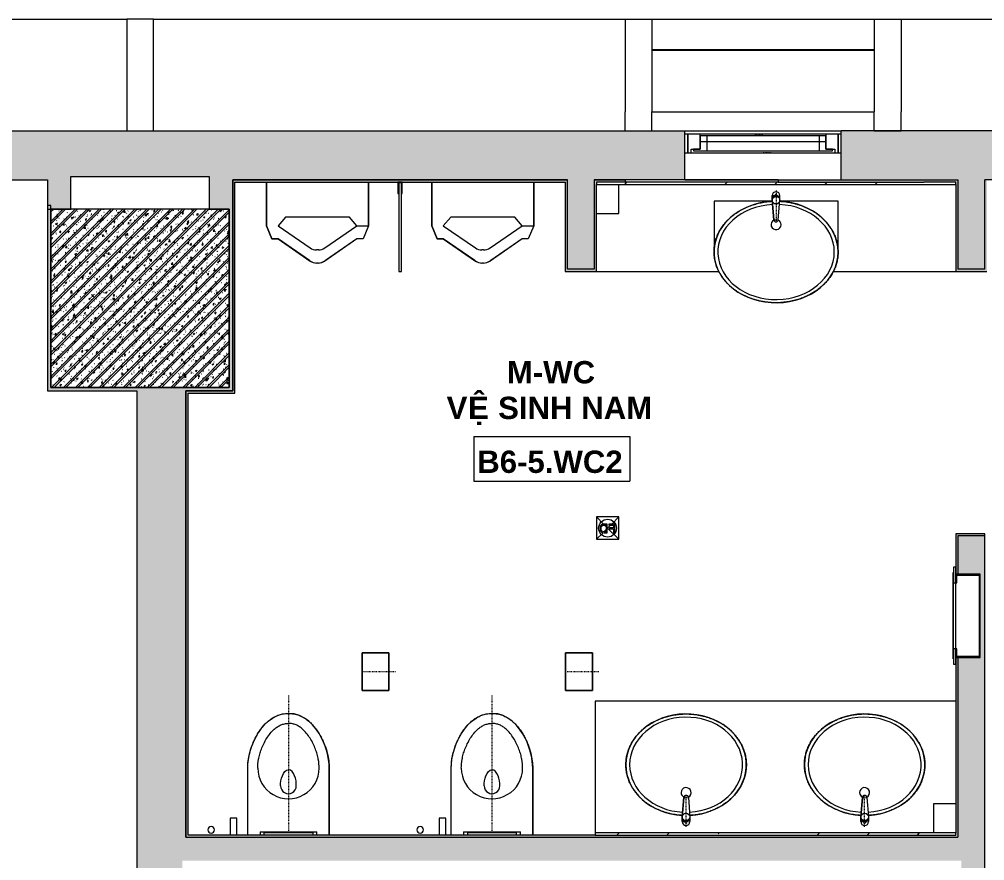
# Model space of a CAD drawing. Header units: millimetres. Extents: x -34669 to 32595, y 16058 to 152521.
# Drawn here: x -10731 to -6405, y 71727 to 75497 of the extents above; entities that cross this region are included whole.
import ezdxf

# ---------------------------------------------------------------- set-up
doc = ezdxf.new("R2010")
doc.units = ezdxf.units.MM
doc.linetypes.add('Dash', pattern=[6.35, 3.175, -3.175])
for name, color, linetype, lineweight in [('A-AREA-IDEN', 2, 'Continuous', 9), ('A-DETL-MBND', 5, 'Continuous', 5), ('A-GLAZ', 151, 'Continuous', 5), ('A-GLAZ-CURT', 52, 'Continuous', 5), ('A-GLAZ-CWMG', 51, 'Continuous', 5), ('A-GLAZ-HDLN', 1, 'Dash', 5), ('A-WALL', 113, 'Continuous', 5), ('A-WALL-PATT', 111, 'Continuous', 5), ('P-SANR-FIXT', 6, 'Continuous', 5), ('P-SANR-FIXT-HDLN', 131, 'Dash', 5), ('Q-SPCQ', 91, 'Continuous', 5), ('S-COLS', 52, 'Continuous', 5)]:
    doc.layers.add(name, color=color, linetype=linetype, lineweight=lineweight)
doc.styles.add('Arial_B', font='arialbd.ttf', dxfattribs={"height": 100})
doc.styles.add('Arial_B_1', font='arialbd.ttf', dxfattribs={"height": 100})

# ---------------------------------------------------------------- blocks, each defined once
blk = doc.blocks.new('VGU_CLUSTER_W1B - W2B - W3B - VGU_CLUSTER_W3B-8562587-5th Traffic Floor Plan - Pedestrian')
at = {"layer": 'A-GLAZ', "lineweight": 9}
for p, q in [((-337, 95), (-350, 95)), ((-337, 95), (-337, 12)), ((-281, 95), (-337, 95)), ((-337, 12), (-337, 95)), ((-281, 28), (-281, 95)), ((-281, 88), (-281, 28)), ((-251, 88), (-281, 88)), ((281, 88), (-281, 88)), ((-281, 88), (-281, 63)), ((-251, 21), (-251, 88)), ((281, 88), (251, 88)), ((251, 88), (251, 21)), ((337, 95), (281, 95)), ((281, 95), (281, 28)), ((281, 28), (281, 88)), ((281, 63), (281, 88)), ((337, 12), (337, 95)), ((350, 95), (337, 95)), ((337, 95), (337, 12)), ((-281, 63), (281, 63)), ((-350, 12), (-337, 12)), ((-337, 12), (-322, 12)), ((-322, 12), (-322, 28)), ((-322, 28), (-281, 28)), ((-281, 28), (-311, 28)), ((-311, 28), (-311, 21)), ((-311, 21), (-251, 21)), ((251, 21), (311, 21)), ((311, 28), (281, 28)), ((281, 28), (322, 28)), ((311, 21), (311, 28)), ((322, 28), (322, 12)), ((322, 12), (337, 12)), ((337, 12), (350, 12))]:
    blk.add_line(p, q, dxfattribs=at)
at = {"layer": 'A-GLAZ'}
for p, q in [((281, 95), (-281, 95)), ((-322, 12), (322, 12)), ((-251, 21), (251, 21))]:
    blk.add_line(p, q, dxfattribs=at)
at = {"layer": 'A-GLAZ-HDLN'}
for p, q in [((-36.1, 95), (0, 95)), ((36.1, 95), (0, 95)), ((-36.1, 12), (0, 12)), ((36.1, 12), (0, 12))]:
    blk.add_line(p, q, dxfattribs=at)
blk = doc.blocks.new('TOILET PAPER DISPENSER - DS708PAS-8196662-5th Traffic Floor Plan - Pedestrian')
at = {"layer": 'P-SANR-FIXT', "color": 7}
for p, q in [((85, 0), (-85, 0)), ((-85, 0), (-85, -120)), ((-85, -120), (-85, 0)), ((-85, 0), (85, 0)), ((85, -120), (85, 0)), ((85, 0), (85, -120)), ((-85, -120), (85, -120)), ((85, -120), (-85, -120))]:
    blk.add_line(p, q, dxfattribs=at)
at = {"layer": 'P-SANR-FIXT-HDLN', "color": 7}
blk.add_line((0, 0), (0, -150), dxfattribs=at)
blk = doc.blocks.new('TWOG_Plumbing Accessory Bidet Spray-GEN-UN - THX20NBPIV-8528021-5th Traffic Floor Plan - Pedestrian')
at = {"layer": 'P-SANR-FIXT', "color": 7}
for p, q in [((-15, 75), (-15, 0)), ((15, 75), (-15, 75)), ((15, 0), (15, 75))]:
    blk.add_line(p, q, dxfattribs=at)
for start, end in [(0, 180), (180, 360)]:
    blk.add_arc((-100, 23.4), 15, start, end, dxfattribs=at)
blk = doc.blocks.new('TOTO-WC-WH - TOILET-8528018-5th Traffic Floor Plan - Pedestrian')
at = {"layer": 'P-SANR-FIXT', "color": 7}
for p, q in [((-182.5, -300), (-182.5, 0)), ((-182.5, 0), (-182.5, -300)), ((-127.5, 0), (-127.5, -15)), ((127.5, -15), (-127.5, -15)), ((127.5, -15), (127.5, 0)), ((182.5, 0), (182.5, -300)), ((182.5, 0), (182.5, -300))]:
    blk.add_line(p, q, dxfattribs=at)
for centre, radius in [((0, -300), 137.5), ((0, -220.2), 35)]:
    blk.add_arc(centre, radius, 360, 180, dxfattribs=at)
for points, knots in [([(-35, -220.2), (-36, -233.8), (-30.7, -267.6), (-12.3, -292), (0, -292)], [0, 0, 0, 0, 0.0856719, 0.1699366, 0.1699366, 0.1699366, 0.1699366]), ([(35, -220.2), (36, -233.8), (30.7, -267.6), (12.3, -292), (0, -292)], [0, 0, 0, 0, 0.0856719, 0.1699366, 0.1699366, 0.1699366, 0.1699366]), ([(0, -545), (-8.6, -544.9), (-25, -543.5), (-43.9, -538), (-58, -531.9), (-68.1, -526.5), (-77.7, -520.3), (-89.9, -511.2), (-104, -498.3), (-119, -481), (-132.3, -462.4), (-143.9, -443.1), (-153.7, -423.7), (-164.7, -398.1), (-174.6, -366.9), (-181.2, -331.6), (-182.5, -310.1), (-182.5, -300)], [-1, -1, -1, -1, -0.9375, -0.875, -0.84375, -0.8125, -0.78125, -0.75, -0.6875, -0.625, -0.5625, -0.5, -0.4375, -0.375, -0.25, -0.125, 0, 0, 0, 0]), ([(-182.5, -300), (-182.5, -338.1), (-163, -438.6), (-72.5, -545), (0, -545)], [0, 0, 0, 0, 0.3064, 0.6503698, 0.6503698, 0.6503698, 0.6503698]), ([(-137.5, -300), (-137.5, -311.9), (-135.8, -332), (-129, -361.7), (-121.4, -385), (-111, -409.1), (-97.6, -433.6), (-81.6, -456.1), (-65.1, -473.5), (-49.1, -485.8), (-34, -493.8), (-18.1, -498.8), (-6.3, -500), (0, -500)], [0, 0, 0, 0, 0.118249, 0.1773736, 0.2364981, 0.2956226, 0.3547471, 0.4138717, 0.4729962, 0.5173396, 0.561683, 0.6060264, 0.6503698, 0.6503698, 0.6503698, 0.6503698]), ([(182.5, -300), (182.5, -310.1), (181.2, -331.6), (174.6, -366.9), (164.7, -398.1), (153.7, -423.7), (143.9, -443.1), (132.3, -462.4), (119, -481), (104, -498.3), (89.9, -511.2), (77.7, -520.3), (68.1, -526.5), (58, -531.9), (43.9, -538), (25, -543.5), (8.6, -544.9), (0, -545)], [-1, -1, -1, -1, -0.875, -0.75, -0.625, -0.5625, -0.5, -0.4375, -0.375, -0.3125, -0.25, -0.21875, -0.1875, -0.15625, -0.125, -0.0625, 0, 0, 0, 0]), ([(137.5, -300), (137.5, -311.9), (135.8, -332), (129, -361.7), (121.4, -385), (111, -409.1), (97.6, -433.6), (81.6, -456.1), (65.1, -473.5), (49.1, -485.8), (34, -493.8), (18.1, -498.8), (6.3, -500), (0, -500)], [0, 0, 0, 0, 0.118249, 0.1773736, 0.2364981, 0.2956226, 0.3547471, 0.4138717, 0.4729962, 0.5173396, 0.561683, 0.6060264, 0.6503698, 0.6503698, 0.6503698, 0.6503698]), ([(182.5, -300), (182.5, -338.1), (163, -438.6), (72.5, -545), (0, -545)], [0, 0, 0, 0, 0.3064, 0.6503698, 0.6503698, 0.6503698, 0.6503698])]:
    blk.add_open_spline(points, degree=3, knots=knots, dxfattribs=at)
at = {"layer": 'P-SANR-FIXT-HDLN', "color": 7}
blk.add_line((0, -625), (0, -11), dxfattribs=at)
blk = doc.blocks.new('TWOG_Plumbing Accessory Bidet Spray-GEN-UN - THX20NBPIV-V14-5th Traffic Floor Plan - Pedestrian')
at = {"layer": 'P-SANR-FIXT', "color": 7}
for p, q in [((-15, 75), (-15, 0)), ((15, 75), (-15, 75)), ((15, 0), (15, 75))]:
    blk.add_line(p, q, dxfattribs=at)
for start, end in [(0, 180), (180, 360)]:
    blk.add_arc((-100, 23.4), 15, start, end, dxfattribs=at)
blk = doc.blocks.new('TOTO-WC-WH - TOILET-V15-5th Traffic Floor Plan - Pedestrian')
at = {"layer": 'P-SANR-FIXT', "color": 7}
for p, q in [((-182.5, -300), (-182.5, 0)), ((-182.5, 0), (-182.5, -300)), ((-127.5, 0), (-127.5, -15)), ((127.5, -15), (-127.5, -15)), ((127.5, -15), (127.5, 0)), ((182.5, 0), (182.5, -300)), ((182.5, 0), (182.5, -300))]:
    blk.add_line(p, q, dxfattribs=at)
for centre, radius in [((0, -300), 137.5), ((0, -220.2), 35)]:
    blk.add_arc(centre, radius, 360, 180, dxfattribs=at)
for points, knots in [([(-35, -220.2), (-36, -233.8), (-30.7, -267.6), (-12.3, -292), (0, -292)], [0, 0, 0, 0, 0.0856719, 0.1699366, 0.1699366, 0.1699366, 0.1699366]), ([(35, -220.2), (36, -233.8), (30.7, -267.6), (12.3, -292), (0, -292)], [0, 0, 0, 0, 0.0856719, 0.1699366, 0.1699366, 0.1699366, 0.1699366]), ([(0, -545), (-8.6, -544.9), (-25, -543.5), (-43.9, -538), (-58, -531.9), (-68.1, -526.5), (-77.7, -520.3), (-89.9, -511.2), (-104, -498.3), (-119, -481), (-132.3, -462.4), (-143.9, -443.1), (-153.7, -423.7), (-164.7, -398.1), (-174.6, -366.9), (-181.2, -331.6), (-182.5, -310.1), (-182.5, -300)], [-1, -1, -1, -1, -0.9375, -0.875, -0.84375, -0.8125, -0.78125, -0.75, -0.6875, -0.625, -0.5625, -0.5, -0.4375, -0.375, -0.25, -0.125, 0, 0, 0, 0]), ([(-182.5, -300), (-182.5, -338.1), (-163, -438.6), (-72.5, -545), (0, -545)], [0, 0, 0, 0, 0.3064, 0.6503698, 0.6503698, 0.6503698, 0.6503698]), ([(-137.5, -300), (-137.5, -311.9), (-135.8, -332), (-129, -361.7), (-121.4, -385), (-111, -409.1), (-97.6, -433.6), (-81.6, -456.1), (-65.1, -473.5), (-49.1, -485.8), (-34, -493.8), (-18.1, -498.8), (-6.3, -500), (0, -500)], [0, 0, 0, 0, 0.118249, 0.1773736, 0.2364981, 0.2956226, 0.3547471, 0.4138717, 0.4729962, 0.5173396, 0.561683, 0.6060264, 0.6503698, 0.6503698, 0.6503698, 0.6503698]), ([(182.5, -300), (182.5, -310.1), (181.2, -331.6), (174.6, -366.9), (164.7, -398.1), (153.7, -423.7), (143.9, -443.1), (132.3, -462.4), (119, -481), (104, -498.3), (89.9, -511.2), (77.7, -520.3), (68.1, -526.5), (58, -531.9), (43.9, -538), (25, -543.5), (8.6, -544.9), (0, -545)], [-1, -1, -1, -1, -0.875, -0.75, -0.625, -0.5625, -0.5, -0.4375, -0.375, -0.3125, -0.25, -0.21875, -0.1875, -0.15625, -0.125, -0.0625, 0, 0, 0, 0]), ([(137.5, -300), (137.5, -311.9), (135.8, -332), (129, -361.7), (121.4, -385), (111, -409.1), (97.6, -433.6), (81.6, -456.1), (65.1, -473.5), (49.1, -485.8), (34, -493.8), (18.1, -498.8), (6.3, -500), (0, -500)], [0, 0, 0, 0, 0.118249, 0.1773736, 0.2364981, 0.2956226, 0.3547471, 0.4138717, 0.4729962, 0.5173396, 0.561683, 0.6060264, 0.6503698, 0.6503698, 0.6503698, 0.6503698]), ([(182.5, -300), (182.5, -338.1), (163, -438.6), (72.5, -545), (0, -545)], [0, 0, 0, 0, 0.3064, 0.6503698, 0.6503698, 0.6503698, 0.6503698])]:
    blk.add_open_spline(points, degree=3, knots=knots, dxfattribs=at)
at = {"layer": 'P-SANR-FIXT-HDLN', "color": 7}
blk.add_line((0, -625), (0, -11), dxfattribs=at)
blk = doc.blocks.new('LAVABOR COUNTER2 - COUNTER TOP 2-9917174-5th Traffic Floor Plan - Pedestrian')
at = {"layer": 'P-SANR-FIXT', "color": 7}
for p, q in [((808, 600), (-808, 600)), ((-808, 600), (-808, 10))]:
    blk.add_line(p, q, dxfattribs=at)
blk = doc.blocks.new('LAVABOR BASIN - LAVABOR BASIN-11884299-5th Traffic Floor Plan - Pedestrian')
at = {"layer": 'P-SANR-FIXT', "color": 7}
for start, end in [(295.9753, 180), (180, 243.6978)]:
    blk.add_arc((0, 190), 22.5, start, end, dxfattribs=at)
for major_axis, ratio, start_param, end_param in [((270, 0), 0.842593, 4.77385, 9.424778), ((253, 0), 0.841897, 4.77344, 9.424778), ((270, 0), 0.842593, 3.141593, 4.650928), ((253, 0), 0.841897, 3.141593, 4.649557)]:
    blk.add_ellipse((0, 315), major_axis=major_axis, ratio=ratio, start_param=start_param, end_param=end_param, dxfattribs=at)
for points, knots in [([(-270, 315), (-270, 322), (-269.2, 336), (-265.8, 356.6), (-260.2, 376.8), (-252.4, 396.7), (-242.5, 415.7), (-232.5, 431), (-223.6, 442.7), (-214.1, 454), (-200.9, 467.4), (-186.4, 479.9), (-174.1, 489), (-161.2, 497.7), (-144.2, 507.7), (-122.8, 517.9), (-103.9, 525.2), (-88.4, 530), (-72.9, 534.2), (-56.8, 537.6), (-40.4, 540), (-27.7, 541.4), (-14.2, 542.3), (0, 542.6), (14.2, 542.3), (28.2, 541.4), (42.2, 539.8), (56.2, 537.6), (70, 534.8), (83.5, 531.5), (96.7, 527.5), (109.9, 522.9), (122.7, 517.8), (135.1, 512.1), (147.1, 505.9), (158.8, 499.1), (170, 491.8), (180.7, 484.1), (191, 476), (200.7, 467.3), (210, 458.2), (218.5, 448.8), (226.5, 439), (233.9, 428.8), (240.7, 418.3), (246.8, 407.6), (252.2, 396.6), (256.9, 385.3), (260.9, 373.9), (265.3, 358.5), (269, 339), (270, 323.1), (270, 315)], [-1, -1, -1, -1, -0.970833, -0.941667, -0.9125, -0.883333, -0.854167, -0.825, -0.810417, -0.795833, -0.766667, -0.7375, -0.722917, -0.708333, -0.679167, -0.65, -0.620833, -0.60625, -0.591667, -0.5625, -0.547917, -0.533333, -0.516667, -0.5, -0.483333, -0.466667, -0.45, -0.433333, -0.416667, -0.4, -0.383333, -0.366667, -0.35, -0.333333, -0.316667, -0.3, -0.283333, -0.266667, -0.25, -0.233333, -0.216667, -0.2, -0.183333, -0.166667, -0.15, -0.133333, -0.116667, -0.1, -0.083333, -0.066667, -0.033333, 0, 0, 0, 0]), ([(-16.6, 87.9), (-20.5, 88.1), (-29.1, 88.7), (-42.2, 90.2), (-56.2, 92.4), (-70, 95.2), (-83.5, 98.5), (-96.7, 102.5), (-109.9, 107.1), (-122.7, 112.2), (-135.1, 117.9), (-147.1, 124.1), (-158.8, 130.9), (-170, 138.2), (-180.7, 145.9), (-191, 154), (-200.7, 162.7), (-210, 171.8), (-218.5, 181.2), (-226.5, 191), (-233.9, 201.2), (-240.7, 211.7), (-246.8, 222.4), (-252.2, 233.4), (-256.9, 244.7), (-260.9, 256.1), (-265.3, 271.5), (-269, 291), (-270, 306.9), (-270, 315)], [-0.4804075, -0.4804075, -0.4804075, -0.4804075, -0.4666667, -0.45, -0.4333333, -0.4166667, -0.4, -0.3833333, -0.3666667, -0.35, -0.3333333, -0.3166667, -0.3, -0.2833333, -0.2666667, -0.25, -0.2333333, -0.2166667, -0.2, -0.1833333, -0.1666667, -0.15, -0.1333333, -0.1166667, -0.1, -0.0833333, -0.0666667, -0.0333333, 0, 0, 0, 0]), ([(270, 315), (270, 308), (269.2, 294), (265.8, 273.4), (260.2, 253.2), (252.4, 233.3), (242.5, 214.3), (232.5, 199), (223.6, 187.3), (214.1, 176), (200.9, 162.6), (186.4, 150.1), (174.1, 141), (161.2, 132.3), (144.2, 122.3), (122.8, 112.1), (103.9, 104.8), (88.4, 100), (72.9, 95.8), (56.8, 92.4), (40.4, 90), (28.5, 88.7), (20.5, 88.1), (16.6, 87.9)], [-1, -1, -1, -1, -0.9708333, -0.9416667, -0.9125, -0.8833333, -0.8541667, -0.825, -0.8104167, -0.7958333, -0.7666667, -0.7375, -0.7229167, -0.7083333, -0.6791667, -0.65, -0.6208333, -0.60625, -0.5916667, -0.5625, -0.5479167, -0.5333333, -0.5195925, -0.5195925, -0.5195925, -0.5195925])]:
    blk.add_open_spline(points, degree=3, knots=knots, dxfattribs=at)
blk = doc.blocks.new('Floor Drain-2D _SWA_ - FD-100-11894176-5th Traffic Floor Plan - Pedestrian')
at = {"layer": 'P-SANR-FIXT', "color": 7}
for p, q in [((1.4, -1.4), (-50, 50)), ((50, 50), (-50, 50)), ((-50, 50), (-50, -50)), ((20.3, 20.3), (50, 50)), ((50, -50), (50, 50)), ((-31.8, 20.8), (-31.8, -18.6)), ((-26.9, 20.8), (-31.8, 20.8)), ((-26.9, 2.9), (-26.9, 20.8)), ((-8.5, 2.9), (-26.9, 2.9)), ((-13.7, -13.7), (1.4, 1.4)), ((-8.5, -2), (-8.5, 2.9)), ((1.4, 20.8), (1.4, -18.6)), ((15.6, 20.8), (1.4, 20.8)), ((6.3, 15.8), (15, 15.8)), ((6.3, -13.7), (6.3, 15.8)), ((6.3, 6.3), (15.7, 15.7)), ((15, 15.8), (21.4, 15.1)), ((22, 20.1), (15.6, 20.8)), ((21.4, 15.1), (25, 13.1)), ((26.7, 18.1), (22, 20.1)), ((25, 13.1), (28, 8.2)), ((30.3, 14.5), (26.7, 18.1)), ((29.1, 0.8), (27, -8.6)), ((28, 8.2), (29.1, 0.8)), ((33, 8.8), (30.3, 14.5)), ((32.5, -8.5), (34, 0.8)), ((34, 0.8), (33, 8.8)), ((-50, -50), (-18.6, -18.6)), ((-31.8, -18.6), (-5.4, -18.6)), ((-26.9, -13.7), (-26.9, -2)), ((-26.9, -2), (-8.5, -2)), ((-5.4, -13.7), (-26.9, -13.7)), ((-5.4, -18.6), (-5.4, -13.7)), ((1.4, -18.6), (15, -18.6)), ((13.7, -13.7), (6.3, -6.3)), ((14.9, -13.7), (6.3, -13.7)), ((21.9, -12.9), (14.9, -13.7)), ((15, -18.6), (22, -18.1)), ((50, -50), (18.4, -18.4)), ((27, -8.6), (21.9, -12.9)), ((22, -18.1), (27.8, -15.2)), ((27.8, -15.2), (32.5, -8.5)), ((-50, -50), (50, -50))]:
    blk.add_line(p, q, dxfattribs=at)
blk.add_circle((0, 0), 40, dxfattribs=at)
blk = doc.blocks.new('LAVABOR COUNTER2 - COUNTER TOP 400-9917175-5th Traffic Floor Plan - Pedestrian')
at = {"layer": 'P-SANR-FIXT', "color": 7}
for p, q in [((-256, 400), (-805, 400)), ((805, 400), (256, 400))]:
    blk.add_line(p, q, dxfattribs=at)
blk = doc.blocks.new('LAVABOR BASIN-SEMI - LAVABOR BASIN - SEMI-11886328-5th Traffic Floor Plan - Pedestrian')
at = {"layer": 'P-SANR-FIXT', "color": 7}
for p, q in [((-278, 312.5), (-278, 85)), ((278, 85), (278, 312.5)), ((-278, 85), (-16.9, 85)), ((16.9, 85), (278, 85))]:
    blk.add_line(p, q, dxfattribs=at)
for start, end in [(296.2993, 180), (180, 244.022)]:
    blk.add_arc((0, 190), 22.5, start, end, dxfattribs=at)
for major_axis, ratio, start_param, end_param in [((278, 0), 0.818345, 4.772833, 9.424778), ((261, 0), 0.816092, 4.772382, 9.424778), ((278, 0), 0.818345, 3.141593, 4.651945), ((261, 0), 0.816092, 3.141593, 4.65238)]:
    blk.add_ellipse((0, 312.5), major_axis=major_axis, ratio=ratio, start_param=start_param, end_param=end_param, dxfattribs=at)
for points, knots in [([(-278, 312.5), (-278, 319.5), (-277.2, 333.5), (-273.7, 354.1), (-268, 374.3), (-259.9, 394.2), (-249.7, 413.2), (-239.4, 428.5), (-230.2, 440.2), (-220.4, 451.5), (-206.9, 464.9), (-191.9, 477.4), (-179.3, 486.5), (-166, 495.2), (-148.5, 505.2), (-126.5, 515.4), (-107, 522.7), (-91.1, 527.5), (-75, 531.7), (-58.4, 535.1), (-41.6, 537.5), (-28.5, 538.9), (-14.6, 539.8), (0, 540.1), (14.6, 539.8), (29.1, 538.9), (43.4, 537.3), (57.8, 535.1), (72, 532.3), (85.9, 529), (99.6, 525), (113.1, 520.4), (126.3, 515.3), (139.1, 509.6), (151.4, 503.4), (163.5, 496.6), (175.1, 489.3), (186.1, 481.6), (196.6, 473.5), (206.7, 464.8), (216.2, 455.7), (225, 446.3), (233.2, 436.5), (240.9, 426.3), (247.8, 415.8), (254.1, 405.1), (259.6, 394.1), (264.5, 382.8), (268.7, 371.4), (273.2, 356), (276.9, 336.5), (278, 320.6), (278, 312.5)], [-1, -1, -1, -1, -0.970833, -0.941667, -0.9125, -0.883333, -0.854167, -0.825, -0.810417, -0.795833, -0.766667, -0.7375, -0.722917, -0.708333, -0.679167, -0.65, -0.620833, -0.60625, -0.591667, -0.5625, -0.547917, -0.533333, -0.516667, -0.5, -0.483333, -0.466667, -0.45, -0.433333, -0.416667, -0.4, -0.383333, -0.366667, -0.35, -0.333333, -0.316667, -0.3, -0.283333, -0.266667, -0.25, -0.233333, -0.216667, -0.2, -0.183333, -0.166667, -0.15, -0.133333, -0.116667, -0.1, -0.083333, -0.066667, -0.033333, 0, 0, 0, 0]), ([(-16.9, 85.4), (-20.9, 85.6), (-29.8, 86.2), (-43.4, 87.7), (-57.8, 89.9), (-72, 92.7), (-85.9, 96), (-99.6, 100), (-113.1, 104.6), (-126.3, 109.7), (-139.1, 115.4), (-151.4, 121.6), (-163.5, 128.4), (-175.1, 135.7), (-186.1, 143.4), (-196.6, 151.5), (-206.7, 160.2), (-216.2, 169.3), (-225, 178.7), (-233.2, 188.5), (-240.9, 198.7), (-247.8, 209.2), (-254.1, 219.9), (-259.6, 230.9), (-264.5, 242.2), (-268.7, 253.6), (-273.2, 269), (-276.9, 288.5), (-278, 304.4), (-278, 312.5)], [-0.4807325, -0.4807325, -0.4807325, -0.4807325, -0.4666667, -0.45, -0.4333333, -0.4166667, -0.4, -0.3833333, -0.3666667, -0.35, -0.3333333, -0.3166667, -0.3, -0.2833333, -0.2666667, -0.25, -0.2333333, -0.2166667, -0.2, -0.1833333, -0.1666667, -0.15, -0.1333333, -0.1166667, -0.1, -0.0833333, -0.0666667, -0.0333333, 0, 0, 0, 0]), ([(278, 312.5), (278, 305.5), (277.2, 291.5), (273.7, 270.9), (268, 250.7), (259.9, 230.8), (249.7, 211.8), (239.4, 196.5), (230.2, 184.8), (220.4, 173.5), (206.9, 160.1), (191.9, 147.6), (179.3, 138.5), (166, 129.8), (148.5, 119.8), (126.5, 109.6), (107, 102.3), (91.1, 97.5), (75, 93.3), (58.4, 89.9), (41.6, 87.5), (29.2, 86.2), (20.9, 85.6), (16.9, 85.4)], [-1, -1, -1, -1, -0.9708333, -0.9416667, -0.9125, -0.8833333, -0.8541667, -0.825, -0.8104167, -0.7958333, -0.7666667, -0.7375, -0.7229167, -0.7083333, -0.6791667, -0.65, -0.6208333, -0.60625, -0.5916667, -0.5625, -0.5479167, -0.5333333, -0.5192675, -0.5192675, -0.5192675, -0.5192675])]:
    blk.add_open_spline(points, degree=3, knots=knots, dxfattribs=at)
blk = doc.blocks.new('tieu nam1 - 900x400 Spacing 800-10973678-5th Traffic Floor Plan - Pedestrian')
at = {"layer": 'Q-SPCQ'}
for p, q in [((-265.825, -5), (-284.175, -5)), ((-284.175, -5), (-284.175, -55.8)), ((-269, -8.175), (-281, -8.175)), ((-281, -8.175), (-281, -405)), ((-269, -405), (-269, -8.175)), ((-265.825, -55.8), (-265.825, -5)), ((-284.175, -55.8), (-281, -55.8)), ((-269, -55.8), (-265.825, -55.8)), ((-281, -405), (-269, -405))]:
    blk.add_line(p, q, dxfattribs=at)
blk = doc.blocks.new('Mirror1 - Type 3-10973679-5th Traffic Floor Plan - Pedestrian')
at = {"layer": 'P-SANR-FIXT'}
h = blk.add_hatch(dxfattribs=at)
h.set_pattern_fill('FP_17', color=256, style=0, pattern_type=2)
h.set_pattern_definition([(225, (-7217.94, 71837), (-84.19025, -308.69666), [396.875, -79.375, 1.676, -77.699])])
h.paths.add_polyline_path([(177.9, -5), (-683, -5), (-683, -15), (933, -15), (933, -5), (756, -5)])
at = {"layer": 'P-SANR-FIXT', "color": 7}
for p, q in [((933, -5), (-683, -5)), ((-683, -5), (-683, -15)), ((-683, -15), (933, -15)), ((933, -15), (933, -5))]:
    blk.add_line(p, q, dxfattribs=at)
blk = doc.blocks.new('hop xit xa phong - LT764-V23-5th Traffic Floor Plan - Pedestrian')
at = {"layer": 'P-SANR-FIXT', "color": 7}
for p, q in [((50, 0), (50, 130)), ((50, 0), (50, 130)), ((-50, 0), (50, 0)), ((-50, 0), (50, 0))]:
    blk.add_line(p, q, dxfattribs=at)
blk = doc.blocks.new('BASIN TAP 1 - BASIN TAP 1_ERASE_-11877606-5th Traffic Floor Plan - Pedestrian')
at = {"layer": 'P-SANR-FIXT', "color": 7}
for p, q in [((-17.2, 44.2), (-10, 131.2)), ((-10, 131.2), (-17.2, 44.2)), ((10, 131.2), (17.3, 44.2)), ((10, 131.2), (17.3, 44.2)), ((-17.2, 23.4), (-17.2, 44.2)), ((-17.2, 44.2), (-17.2, 23.4)), ((17.3, 44.2), (17.3, 23.4)), ((17.3, 44.2), (17.3, 23.4))]:
    blk.add_line(p, q, dxfattribs=at)
for centre, radius, start, end in [((0, 131.2), 10, 0, 180), ((0, 131.2), 10, 0, 180), ((0, 23.4), 17.2, 180, 0), ((0, 23.4), 17.2, 180, 0)]:
    blk.add_arc(centre, radius, start, end, dxfattribs=at)
blk.add_ellipse((0, 44.2), major_axis=(-17.2, 0), ratio=0.965926, dxfattribs=at)
blk.add_ellipse((0, 40.4), major_axis=(-17.2, 0), ratio=0.965926, start_param=0, end_param=3.141593, dxfattribs=at)
at = {"layer": 'P-SANR-FIXT-HDLN', "color": 7}
for p, q in [((-12.5, 131.3), (12.5, 131.3)), ((0, 0), (0, 143.8)), ((-12.5, 23.4), (12.5, 23.4))]:
    blk.add_line(p, q, dxfattribs=at)
blk.add_circle((0, 23.4), 6.5, dxfattribs=at)
blk = doc.blocks.new('Mirror1 - Type 4-10973680-5th Traffic Floor Plan - Pedestrian')
at = {"layer": 'P-SANR-FIXT'}
h = blk.add_hatch(dxfattribs=at)
h.set_pattern_fill('FP_18', color=256, style=0, pattern_type=2)
h.set_pattern_definition([(45, (7464.94, -74772), (84.19025, 308.69666), [396.875, -79.375, 1.676, -77.699])])
h.paths.add_polyline_path([(134.7, -15), (930, -15), (930, -5), (-680, -5), (-680, -15), (69.1, -15)])
at = {"layer": 'P-SANR-FIXT', "color": 7}
for p, q in [((-551.7, -5), (-680, -5)), ((-680, -5), (-680, -15)), ((-680, -15), (930, -15)), ((930, -5), (786.7, -5)), ((930, -15), (930, -5))]:
    blk.add_line(p, q, dxfattribs=at)
blk = doc.blocks.new('hop xit xa phong - LT764-V24-5th Traffic Floor Plan - Pedestrian')
at = {"layer": 'P-SANR-FIXT', "color": 7}
for p, q in [((50, 130), (-50, 130)), ((-50, 130), (-50, 0)), ((50, 130), (-50, 130)), ((-50, 130), (-50, 0))]:
    blk.add_line(p, q, dxfattribs=at)
blk = doc.blocks.new('TOTO-FLUSH PANEL - MB005DG-V25-5th Traffic Floor Plan - Pedestrian')
at = {"layer": 'P-SANR-FIXT', "color": 7}
for p, q in [((-110, 11), (110, 11)), ((-110, 11), (-110, 0)), ((110, 0), (110, 11))]:
    blk.add_line(p, q, dxfattribs=at)
blk = doc.blocks.new('TOTO-FLUSH PANEL - MB005DG-V26-5th Traffic Floor Plan - Pedestrian')
at = {"layer": 'P-SANR-FIXT', "color": 7}
for p, q in [((-110, 11), (110, 11)), ((-110, 11), (-110, 0)), ((110, 0), (110, 11))]:
    blk.add_line(p, q, dxfattribs=at)
blk = doc.blocks.new('BASIN TAP 1 - BASIN TAP 1_ERASE_-8215750-5th Traffic Floor Plan - Pedestrian')
at = {"layer": 'P-SANR-FIXT', "color": 7}
for p, q in [((-17.2, -23.4), (-17.2, -44.2)), ((-17.2, -44.2), (-17.2, -23.4)), ((17.3, -44.2), (17.3, -23.4)), ((17.3, -44.2), (17.3, -23.4)), ((-17.2, -44.2), (-10, -131.2)), ((-10, -131.2), (-17.2, -44.2)), ((10, -131.2), (17.3, -44.2)), ((10, -131.2), (17.3, -44.2))]:
    blk.add_line(p, q, dxfattribs=at)
for centre, radius, start, end in [((0, -23.4), 17.3, 0, 180), ((0, -23.4), 17.3, 360, 180), ((0, -131.2), 10, 180, 360), ((0, -131.2), 10, 180, 360)]:
    blk.add_arc(centre, radius, start, end, dxfattribs=at)
blk.add_ellipse((0, -40.4), major_axis=(17.2, 0), ratio=0.965926, start_param=0, end_param=3.141593, dxfattribs=at)
blk.add_ellipse((0, -44.2), major_axis=(17.2, 0), ratio=0.965926, dxfattribs=at)
at = {"layer": 'P-SANR-FIXT-HDLN', "color": 7}
for p, q in [((0, 0), (0, -143.8)), ((-12.5, -23.4), (12.5, -23.4)), ((-12.5, -131.3), (12.5, -131.3))]:
    blk.add_line(p, q, dxfattribs=at)
blk.add_circle((0, -23.4), 6.5, dxfattribs=at)
blk = doc.blocks.new('URINAL1 - UT500T 2-8453147-5th Traffic Floor Plan - Pedestrian')
at = {"layer": 'P-SANR-FIXT', "color": 7}
for p, q in [((-9623.5, 74571.7), (-9623.5, 74767)), ((-9623.5, 74767), (-9623.5, 74571.7)), ((-9166.3, 74767), (-9166.3, 74571.7)), ((-9166.3, 74571.7), (-9166.3, 74767)), ((-9538.1, 74610.6), (-9571.5, 74571.7)), ((-9251.7, 74610.6), (-9538.1, 74610.6)), ((-9218.4, 74571.7), (-9251.7, 74610.6)), ((-9599, 74513), (-9623.5, 74571.7)), ((-9623.5, 74571.7), (-9599, 74513)), ((-9571.5, 74571.7), (-9427.7, 74472.7)), ((-9362.1, 74472.7), (-9218.4, 74571.7)), ((-9218.4, 74571.7), (-9166.3, 74571.7)), ((-9166.3, 74571.7), (-9190.8, 74513)), ((-9166.3, 74571.7), (-9190.8, 74513)), ((-9571.5, 74513), (-9599, 74513)), ((-9599, 74513), (-9571.5, 74513)), ((-9430.9, 74416.2), (-9571.5, 74513)), ((-9571.5, 74513), (-9427.7, 74414)), ((-9218.4, 74513), (-9362.1, 74414)), ((-9218.4, 74513), (-9358.9, 74416.2)), ((-9190.8, 74513), (-9218.4, 74513)), ((-9190.8, 74513), (-9218.4, 74513)), ((-9391, 74463.8), (-9398.9, 74463.8)), ((-9391, 74405), (-9398.9, 74405))]:
    blk.add_line(p, q, dxfattribs=at)
for centre, radius, start, end in [((-9398.9, 74514.6), 50.8, 235.4551, 270), ((-9391, 74514.6), 50.8, 270, 304.5449), ((-9394.9, 74468.5), 63.5, 235.4551, 304.5449), ((-9398.9, 74455.8), 50.8, 235.4551, 270.0073), ((-9391, 74455.8), 50.8, 270, 304.5449)]:
    blk.add_arc(centre, radius, start, end, dxfattribs=at)
blk = doc.blocks.new('Rectangular Mullion - 120 x 500-V29-5th Traffic Floor Plan - Pedestrian')
at = {"layer": 'A-DETL-MBND'}
blk.add_line((-16829.9, 75497), (-15833.3, 75497), dxfattribs=at)
blk = doc.blocks.new('Rectangular Mullion - TWOG-PROFILE-Mullion-120X500-11670582-5th Traffic Floor Plan - Pedestrian')
at = {"layer": 'A-GLAZ-CWMG'}
for p, q in [((-60, -250), (-60, 250)), ((-60, 250), (60, 250)), ((60, 250), (60, -250)), ((60, -250), (-60, -250))]:
    blk.add_line(p, q, dxfattribs=at)
blk = doc.blocks.new('Rectangular Mullion - 120 x 500-V27-5th Traffic Floor Plan - Pedestrian')
at = {"layer": 'A-DETL-MBND'}
blk.add_line((-24766.6, 61682), (-25823.3, 61682), dxfattribs=at)
blk = doc.blocks.new('Rectangular Mullion - 120 x 500-11998954-5th Traffic Floor Plan - Pedestrian')
at = {"layer": 'A-DETL-MBND'}
blk.add_line((-22473.3, 61682), (-23529.9, 61682), dxfattribs=at)
blk = doc.blocks.new('Rectangular Mullion - TWOG-PROFILE-Mullion-120X500-11670583-5th Traffic Floor Plan - Pedestrian')
at = {"layer": 'A-GLAZ-CWMG'}
for p, q in [((60, 250), (-60, 250)), ((-60, 250), (-60, -165)), ((60, 250), (60, -165))]:
    blk.add_line(p, q, dxfattribs=at)
blk = doc.blocks.new('Louver panel - Louver panel-12001855-5th Traffic Floor Plan - Pedestrian')
at = {"layer": 'A-GLAZ-CURT'}
for p, q in [((-498.3, -110), (498.3, -110)), ((498.3, -115), (-498.3, -115)), ((498.3, -250), (-498.3, -250))]:
    blk.add_line(p, q, dxfattribs=at)
blk = doc.blocks.new('Rectangular Mullion - 120 x 500-12001280-5th Traffic Floor Plan - Pedestrian')
at = {"layer": 'A-DETL-MBND'}
blk.add_line((-6779.9, 75497), (-5783.3, 75497), dxfattribs=at)
blk = doc.blocks.new('Rectangular Mullion - TWOG-PROFILE-Mullion-120X500-V32-5th Traffic Floor Plan - Pedestrian')
at = {"layer": 'A-GLAZ-CWMG'}
for p, q in [((-7896.6, 75082), (-6899.9, 75082)), ((-7748.3, 74997), (-7048.3, 74997))]:
    blk.add_line(p, q, dxfattribs=at)
blk = doc.blocks.new('Rectangular Mullion - TWOG-PROFILE-Mullion-120X500-11671418-5th Traffic Floor Plan - Pedestrian')
at = {"layer": 'A-GLAZ-CWMG'}
for p, q in [((-60, -250), (-60, -165)), ((60, -250), (60, -165)), ((60, -250), (-60, -250))]:
    blk.add_line(p, q, dxfattribs=at)
blk = doc.blocks.new('TOWEL AND WASTE 1 - towel_dwg-11893426-5th Traffic Floor Plan - Pedestrian')
at = {"layer": 'P-SANR-FIXT', "color": 7, "flags": 128}
blk.add_lwpolyline([(32597.9, 0), (32984.9, 0), (32597.9, 0)], dxfattribs=at)
blk.add_lwpolyline([(32597.9, 0), (32984.9, 0), (32597.9, 0)], dxfattribs=at)
blk = doc.blocks.new('TOWEL AND WASTE 1 - Towel And Waste-13_1-11893429-5th Traffic Floor Plan - Pedestrian')
at = {"layer": 'P-SANR-FIXT', "color": 7}
for p, q in [((-92.5, 15), (-92.5, 5)), ((-22.5, 15), (-92.5, 15)), ((-92.5, 5), (-62, 5)), ((-62, 5), (-62, -104.9)), ((-62, 5), (312, 5)), ((-62, -99.9), (-62, 5)), ((-57, 0), (-22.5, 0)), ((-57, -99.9), (-57, 0)), ((-22.5, 0), (-22.5, 15)), ((272.5, 15), (272.5, 0)), ((342.5, 15), (272.5, 15)), ((272.5, 0), (307, 0)), ((307, 0), (307, -99.9)), ((312, 5), (342.5, 5)), ((312, -104.9), (312, 5)), ((312, 5), (312, -99.9)), ((342.5, 5), (342.5, 15)), ((312, -99.9), (-62, -99.9)), ((-62, -104.9), (312, -104.9)), ((307, -99.9), (-57, -99.9))]:
    blk.add_line(p, q, dxfattribs=at)
blk.add_blockref('TOWEL AND WASTE 1 - towel_dwg-11893426-5th Traffic Floor Plan - Pedestrian', (-32666.4, 16))
blk = doc.blocks.new('Room Tag - Room Tag-8377849-5th Traffic Floor Plan - Pedestrian')
at = {"layer": 'A-AREA-IDEN'}
for p, q in [((-7, -0.80625), (-7, -4.80625)), ((-7, -0.80625), (7, -0.80625)), ((7, -0.80625), (7, -4.80625)), ((-7, -4.80625), (7, -4.80625))]:
    blk.add_line(p, q, dxfattribs=at)

msp = doc.modelspace()

# ---------------------------------------------------------------- hatches: boundary and pattern name
at = {"layer": 'A-WALL-PATT'}
h = msp.add_hatch(color=256, dxfattribs=at)
h.paths.add_polyline_path([(-16474.9, 74777), (-15704.9, 74777), (-15704.9, 74997), (-16474.9, 74997), (-16474.9, 74907.8)])
h.paths.add_polyline_path([(-13599.9, 74777), (-12354.9, 74777), (-12354.9, 74997), (-14724.9, 74997), (-14724.9, 74777)])
h.paths.add_polyline_path([(-10604.9, 74777), (-10604.9, 74997), (-11374.9, 74997), (-11374.9, 74777)])
for points in [[(-10499.9, 74792), (-9879.9, 74792), (-9879.9, 74997), (-10604.9, 74997), (-10604.9, 74792)], [(-9789.9, 74647), (-9774.9, 74647), (-9774.9, 74997), (-9879.9, 74997), (-9879.9, 74647)], [(-10499.9, 74647), (-10499.9, 74792), (-10604.9, 74792), (-10604.9, 74647)], [(-8284.9, 74767), (-8274.9, 74767), (-8274.9, 74777), (-9774.9, 74777), (-9774.9, 74767), (-8552, 74767)], [(-9764.9, 73822), (-9764.9, 74767), (-9774.9, 74767), (-9774.9, 73822)], [(-8274.9, 74767), (-8284.9, 74767), (-8284.9, 74377), (-8274.9, 74377)], [(-8154.9, 74777), (-8274.9, 74777), (-8274.9, 74377), (-8154.9, 74377)], [(-8144.9, 74377), (-8144.9, 74767), (-8154.9, 74767), (-8154.9, 74377)], [(-7330.2, 74767), (-6678.2, 74767), (-6678.2, 74777), (-7330.2, 74777)], [(-6524.9, 74377), (-6524.9, 74777), (-6534.9, 74777), (-6534.9, 74377)], [(-6404.9, 74777), (-6524.9, 74777), (-6524.9, 74377), (-6404.9, 74377)], [(-6394.9, 74377), (-6394.9, 74777), (-6404.9, 74777), (-6404.9, 74377)], [(-10589.9, 73832), (-10589.9, 74662), (-10604.9, 74662), (-10604.9, 73832)], [(-9774.9, 73832), (-9774.9, 74647), (-9789.9, 74647), (-9789.9, 73832)], [(-8154.9, 74367), (-8144.9, 74367), (-8144.9, 74377), (-8284.9, 74377), (-8284.9, 74367), (-8274.9, 74367)], [(-6394.9, 74367), (-6394.9, 74377), (-6534.9, 74377), (-6534.9, 74367), (-6404.9, 74367)], [(-10204.9, 73832), (-9789.9, 73832), (-9789.9, 73847), (-10589.9, 73847), (-10589.9, 73832), (-10286.4, 73832)], [(-9999.9, 71832), (-9984.9, 71832), (-9984.9, 73832), (-10204.9, 73832), (-10204.9, 71832)], [(-9974.9, 73822), (-9774.9, 73822), (-9774.9, 73832), (-9984.9, 73832), (-9984.9, 73822)], [(-9974.9, 71832), (-9974.9, 73822), (-9984.9, 73822), (-9984.9, 71832)], [(-6404.9, 71727), (-6404.9, 73182), (-6524.9, 73182), (-6524.9, 73011.5), (-6430.1, 73011.5), (-6430.1, 72637.5), (-6524.9, 72637.5), (-6524.9, 71727), (-6509.9, 71727)], [(-10204.9, 71527), (-9999.9, 71527), (-9999.9, 71832), (-10204.9, 71832), (-10204.9, 71682.8)], [(-9999.9, 71727), (-6524.9, 71727), (-6524.9, 71832), (-9999.9, 71832)], [(-8841.1, 71832), (-6524.9, 71832), (-6524.9, 71842), (-9974.9, 71842), (-9974.9, 71832), (-8913.4, 71832)], [(-6404.9, 71527), (-6404.9, 71727), (-6509.9, 71727), (-6509.9, 71527)]]:
    msp.add_hatch(color=256, dxfattribs=at).paths.add_polyline_path(points)
h = msp.add_hatch(color=256, dxfattribs=at)
h.paths.add_polyline_path([(-6404.9, 74777), (-5114.9, 74777), (-5114.9, 74997), (-6678.2, 74997), (-6678.2, 74777), (-6524.9, 74777)])
h.paths.add_polyline_path([(-8016.6, 74777), (-8016.6, 74997), (-9774.9, 74997), (-9774.9, 74777), (-8154.9, 74777)])
h.paths.add_polyline_path([(-3864.9, 74777), (-3804.9, 74777), (-3804.9, 74997), (-3864.9, 74997), (-3864.9, 74907.8)])
h = msp.add_hatch(color=256, dxfattribs=at)
h.paths.add_polyline_path([(-8016.6, 74777), (-7748.3, 74777), (-7748.3, 74997), (-8016.6, 74997), (-8016.6, 74907.8)])
h.paths.add_polyline_path([(-6678.2, 74777), (-6678.2, 74997), (-7048.3, 74997), (-7048.3, 74777), (-6817.7, 74777)])
h = msp.add_hatch(color=256, dxfattribs=at)
h.paths.add_polyline_path([(-8144.9, 74767), (-8016.6, 74767), (-8016.6, 74777), (-8154.9, 74777), (-8154.9, 74767)])
h.paths.add_polyline_path([(-6534.9, 74767), (-6534.9, 74777), (-6678.2, 74777), (-6678.2, 74767)])
h = msp.add_hatch(color=256, dxfattribs=at)
h.paths.add_polyline_path([(-6524.9, 71842), (-6524.9, 72637.5), (-6534.9, 72637.5), (-6534.9, 71842)])
h.paths.add_polyline_path([(-6526.2, 73011.5), (-6524.9, 73011.5), (-6524.9, 73192), (-6534.9, 73192), (-6534.9, 73011.5)])
h = msp.add_hatch(color=256, dxfattribs=at)
h.paths.add_polyline_path([(-5394.9, 73182), (-5394.9, 73192), (-5404.9, 73192), (-5404.9, 73182)])
h.paths.add_polyline_path([(-6524.9, 73182), (-6404.9, 73182), (-6404.9, 73192), (-6524.9, 73192)])
at = {"layer": 'S-COLS'}
h = msp.add_hatch(dxfattribs=at)
h.set_pattern_fill('FP_1', color=256, style=0, pattern_type=2)
h.set_pattern_definition([(50, (0, 0), (63.763904, -5.57885), [6.668, -73.343]), (355, (0, 0), (-12.334876, 66.869514), [5.334, -58.674]), (100.451, (5.314, -0.465), (51.43036, 61.29098), [5.667, -62.332]), (46.184, (0, 17.78), (94.87722, -14.714836), [10.001, -110.014]), (96.636, (7.91, 16.55), (83.09115, 86.5993), [8.5, -93.497]), (351.184, (0, 17.78), (83.09204, 86.59928), [8.001, -88.011]), (21, (8.89, 13.335), (53.064487, -35.792726), [6.667, -73.342]), (326, (8.89, 13.335), (21.63066, 64.46546), [5.334, -58.674]), (71.451, (13.31, 10.35), (74.69646, 28.672367), [5.667, -62.332]), (37.5, (0, 0), (1.080413, 29.594271), [1.676, -56.286, 1.676, -57.887, -58.896]), (37.5, (0, 0), (1.080413, 29.594271), [-117.526, 1.676, -57.22]), (7.5, (0, 0), (23.386368, 35.063507), [1.676, -32.283, 1.676, -54.953, -22.447]), (7.5, (0, 0), (23.386368, 35.063507), [-90.589, 1.676, -20.771]), (327.5, (-19.825, 0), (47.456567, -2.005468), [1.676, -20.549, 1.676, -67.666, -92.011]), (327.5, (-19.825, 0), (47.456567, -2.005468), [-91.567, 1.676, -90.335]), (317.5, (-28.715, 0), (51.844948, 8.89904), [1.676, -27.216, 1.676, -44.374, -65.342]), (317.5, (-28.715, 0), (51.844948, 8.89904), [-74.943, 1.676, -63.665]), (45, (0, 0), (-26.715908, 26.715908), []), (45, (0, 10.89), (-26.715908, 26.715908), [])])
h.paths.add_polyline_path([(-9789.9, 73847), (-9789.9, 74647), (-10589.9, 74647), (-10589.9, 73847), (-10286.4, 73847)])

# ---------------------------------------------------------------- linework, layer by layer
at = {"layer": 'A-WALL', "lineweight": 15}
for p, q in [((-11374.9, 74997), (-7748.3, 74997)), ((-7748.3, 74777), (-7748.3, 74997)), ((-5114.9, 74997), (-7048.3, 74997)), ((-7048.3, 74777), (-7048.3, 74997)), ((-11374.9, 74777), (-10604.9, 74777)), ((-10604.9, 74777), (-10604.9, 73832)), ((-10499.9, 74647), (-10499.9, 74792)), ((-10499.9, 74792), (-9879.9, 74792)), ((-9879.9, 74792), (-9879.9, 74647)), ((-9774.9, 73832), (-9774.9, 74777)), ((-9774.9, 74777), (-8274.9, 74777)), ((-8274.9, 74777), (-9774.9, 74777)), ((-9774.9, 74777), (-9774.9, 73832)), ((-9764.9, 74767), (-9034.1, 74767)), ((-9764.9, 73822), (-9764.9, 74767)), ((-9015.8, 74767), (-8284.9, 74767)), ((-8284.9, 74767), (-8284.9, 74367)), ((-8274.9, 74377), (-8274.9, 74777)), ((-7748.3, 74777), (-8154.9, 74777)), ((-8154.9, 74777), (-8016.6, 74777)), ((-8154.9, 74777), (-8154.9, 74377)), ((-8144.9, 74367), (-8144.9, 74757)), ((-7330.2, 74777), (-6524.9, 74777)), ((-7330.2, 74777), (-7330.2, 74767)), ((-7330.2, 74767), (-6678.2, 74767)), ((-7048.3, 74777), (-6524.9, 74777)), ((-6534.9, 74757), (-6534.9, 74367)), ((-6524.9, 74777), (-6524.9, 74377)), ((-5394.9, 74777), (-6404.9, 74777)), ((-5394.9, 74777), (-6404.9, 74777)), ((-6404.9, 74377), (-6404.9, 74777)), ((-10589.9, 74662), (-10604.9, 74662)), ((-10604.9, 74647), (-10499.9, 74647)), ((-10589.9, 73847), (-10589.9, 74662)), ((-9879.9, 74647), (-9789.9, 74647)), ((-9789.9, 74647), (-9789.9, 73847)), ((-8284.9, 74367), (-8144.9, 74367)), ((-8154.9, 74377), (-8274.9, 74377)), ((-6534.9, 74367), (-6394.9, 74367)), ((-6404.9, 74377), (-6524.9, 74377)), ((-9789.9, 73847), (-10589.9, 73847)), ((-10604.9, 73832), (-10204.9, 73832)), ((-10204.9, 73832), (-10204.9, 71832)), ((-9984.9, 73832), (-9774.9, 73832)), ((-9774.9, 73832), (-9984.9, 73832)), ((-9984.9, 73832), (-9984.9, 71832)), ((-9984.9, 71832), (-9984.9, 73832)), ((-9974.9, 73822), (-9764.9, 73822)), ((-9974.9, 71842), (-9974.9, 73822)), ((-6534.9, 73192), (-6534.9, 73011.5)), ((-6404.9, 73192), (-6534.9, 73192)), ((-6524.9, 73182), (-6524.9, 73011.5)), ((-6404.9, 73182), (-6524.9, 73182)), ((-6404.9, 71542), (-6404.9, 73192)), ((-6534.9, 72637.5), (-6534.9, 71852)), ((-6524.9, 72637.5), (-6524.9, 71832)), ((-10204.9, 71832), (-10204.9, 71527)), ((-9984.9, 71832), (-6524.9, 71832)), ((-8150.9, 71842), (-9974.9, 71842))]:
    msp.add_line(p, q, dxfattribs=at)
at = {"layer": 'A-WALL'}
for p, q in [((-7748.3, 74997), (-7048.3, 74997)), ((-8016.6, 74777), (-8016.6, 74767)), ((-7330.2, 74767), (-8016.6, 74767)), ((-7330.2, 74777), (-7748.3, 74777)), ((-7748.3, 74777), (-7330.2, 74777))]:
    msp.add_line(p, q, dxfattribs=at)
at = {"layer": 'S-COLS', "lineweight": 15}
for p, q in [((-9789.9, 74647), (-10589.9, 74647)), ((-10589.9, 74647), (-10589.9, 73847)), ((-9789.9, 73847), (-9789.9, 74647)), ((-10589.9, 73847), (-9789.9, 73847))]:
    msp.add_line(p, q, dxfattribs=at)

# ---------------------------------------------------------------- block references
at = {"layer": 'A-AREA-IDEN', "xscale": 49.99999999999998, "yscale": 49.99999999999998, "zscale": 49.99999999999998}
msp.add_blockref('Room Tag - Room Tag-8377849-5th Traffic Floor Plan - Pedestrian', (-8344.7, 73668.3), dxfattribs=at)
at = {"layer": 'A-DETL-MBND'}
for name, p in [('Rectangular Mullion - 120 x 500-V29-5th Traffic Floor Plan - Pedestrian', (5583.3, 0)), ('Rectangular Mullion - 120 x 500-12001280-5th Traffic Floor Plan - Pedestrian', (0, 0))]:
    msp.add_blockref(name, p, dxfattribs=at)
at = {"layer": 'A-DETL-MBND', "rotation": 180}
for name, p in [('Rectangular Mullion - 120 x 500-V27-5th Traffic Floor Plan - Pedestrian', (-34896.5, 137179)), ('Rectangular Mullion - 120 x 500-11998954-5th Traffic Floor Plan - Pedestrian', (-31546.5, 137179))]:
    msp.add_blockref(name, p, dxfattribs=at)
at = {"layer": 'A-GLAZ'}
msp.add_blockref('VGU_CLUSTER_W1B - W2B - W3B - VGU_CLUSTER_W3B-8562587-5th Traffic Floor Plan - Pedestrian', (-7398.3, 74887), dxfattribs=at)
at = {"layer": 'A-GLAZ-CURT', "rotation": 180}
msp.add_blockref('Louver panel - Louver panel-12001855-5th Traffic Floor Plan - Pedestrian', (-7398.3, 75247), dxfattribs=at)
at = {"layer": 'A-GLAZ-CWMG', "extrusion": (0, 0, -1)}
for name, p in [('Rectangular Mullion - TWOG-PROFILE-Mullion-120X500-11670582-5th Traffic Floor Plan - Pedestrian', (10189.9, 75247)), ('Rectangular Mullion - TWOG-PROFILE-Mullion-120X500-11670583-5th Traffic Floor Plan - Pedestrian', (7956.6, 75247)), ('Rectangular Mullion - TWOG-PROFILE-Mullion-120X500-11670583-5th Traffic Floor Plan - Pedestrian', (6839.9, 75247)), ('Rectangular Mullion - TWOG-PROFILE-Mullion-120X500-11671418-5th Traffic Floor Plan - Pedestrian', (7956.6, 75247)), ('Rectangular Mullion - TWOG-PROFILE-Mullion-120X500-11671418-5th Traffic Floor Plan - Pedestrian', (6839.9, 75247))]:
    msp.add_blockref(name, p, dxfattribs=at)
at = {"layer": 'A-GLAZ-CWMG'}
msp.add_blockref('Rectangular Mullion - TWOG-PROFILE-Mullion-120X500-V32-5th Traffic Floor Plan - Pedestrian', (0, 0), dxfattribs=at)
at = {"layer": 'P-SANR-FIXT', "color": 7}
for name, p in [('URINAL1 - UT500T 2-8453147-5th Traffic Floor Plan - Pedestrian', (0, 0)), ('URINAL1 - UT500T 2-8453147-5th Traffic Floor Plan - Pedestrian', (740.5, 0)), ('Mirror1 - Type 4-10973680-5th Traffic Floor Plan - Pedestrian', (-7464.9, 74772)), ('BASIN TAP 1 - BASIN TAP 1_ERASE_-8215750-5th Traffic Floor Plan - Pedestrian', (-7339.9, 74730.4)), ('LAVABOR COUNTER2 - COUNTER TOP 2-9917174-5th Traffic Floor Plan - Pedestrian', (-7342.9, 71842)), ('LAVABOR BASIN - LAVABOR BASIN-11884299-5th Traffic Floor Plan - Pedestrian', (-7742.9, 71842)), ('LAVABOR BASIN - LAVABOR BASIN-11884299-5th Traffic Floor Plan - Pedestrian', (-6942.9, 71842)), ('BASIN TAP 1 - BASIN TAP 1_ERASE_-11877606-5th Traffic Floor Plan - Pedestrian', (-7742.9, 71878.6)), ('BASIN TAP 1 - BASIN TAP 1_ERASE_-11877606-5th Traffic Floor Plan - Pedestrian', (-6942.9, 71878.6)), ('TWOG_Plumbing Accessory Bidet Spray-GEN-UN - THX20NBPIV-8528021-5th Traffic Floor Plan - Pedestrian', (-9771.4, 71842)), ('TWOG_Plumbing Accessory Bidet Spray-GEN-UN - THX20NBPIV-V14-5th Traffic Floor Plan - Pedestrian', (-8834.4, 71842)), ('TOTO-FLUSH PANEL - MB005DG-V26-5th Traffic Floor Plan - Pedestrian', (-9524.9, 71842)), ('TOTO-FLUSH PANEL - MB005DG-V25-5th Traffic Floor Plan - Pedestrian', (-8612.9, 71842))]:
    msp.add_blockref(name, p, dxfattribs=at)
for name, p, rotation in [('hop xit xa phong - LT764-V24-5th Traffic Floor Plan - Pedestrian', (-8094.9, 74757), 180), ('LAVABOR BASIN-SEMI - LAVABOR BASIN - SEMI-11886328-5th Traffic Floor Plan - Pedestrian', (-7339.9, 74767), 180), ('LAVABOR COUNTER2 - COUNTER TOP 400-9917175-5th Traffic Floor Plan - Pedestrian', (-7339.9, 74767), 180), ('Floor Drain-2D _SWA_ - FD-100-11894176-5th Traffic Floor Plan - Pedestrian', (-8094.9, 73217), 180), ('TOWEL AND WASTE 1 - Towel And Waste-13_1-11893429-5th Traffic Floor Plan - Pedestrian', (-6529.9, 72699.5), 90), ('TOILET PAPER DISPENSER - DS708PAS-8196662-5th Traffic Floor Plan - Pedestrian', (-9194.9, 72574), 90.00000000000058), ('TOILET PAPER DISPENSER - DS708PAS-8196662-5th Traffic Floor Plan - Pedestrian', (-8282.9, 72574), 90.00001672904199), ('TOTO-WC-WH - TOILET-8528018-5th Traffic Floor Plan - Pedestrian', (-9524.9, 71842), 179.9999832695217), ('TOTO-WC-WH - TOILET-V15-5th Traffic Floor Plan - Pedestrian', (-8612.9, 71842), 180), ('hop xit xa phong - LT764-V23-5th Traffic Floor Plan - Pedestrian', (-6584.9, 71982), 180), ('Mirror1 - Type 3-10973679-5th Traffic Floor Plan - Pedestrian', (-7217.9, 71837), 180)]:
    msp.add_blockref(name, p, dxfattribs=dict(at, rotation=rotation))
at = {"layer": 'Q-SPCQ'}
msp.add_blockref('tieu nam1 - 900x400 Spacing 800-10973678-5th Traffic Floor Plan - Pedestrian', (-8749.9, 74772), dxfattribs=at)

# ---------------------------------------------------------------- texts
at = {"layer": 'A-AREA-IDEN', "char_height": 100, "attachment_point": 1}
for s, insert, width, style in [('M-WC', (-8546.4, 73965.7), 485.021, 'Arial_B'), ('\\fArial|b1|i0|c0|p34|;V', (-8816.1, 73805.9), 116.245, 'Arial_B'), ('\\fArial|b1|i0|c254|p34|;Ệ', (-8720.2, 73805.9), 116.245, 'Arial_B_1'), (' SINH NAM', (-8624.3, 73805.9), 905.907, 'Arial_B'), ('B6-5.WC2', (-8679.1, 73564.5), 797.679, 'Arial_B')]:
    msp.add_mtext(s, dxfattribs=dict(at, insert=insert, width=width, style=style))

doc.saveas('drawing.dxf')
